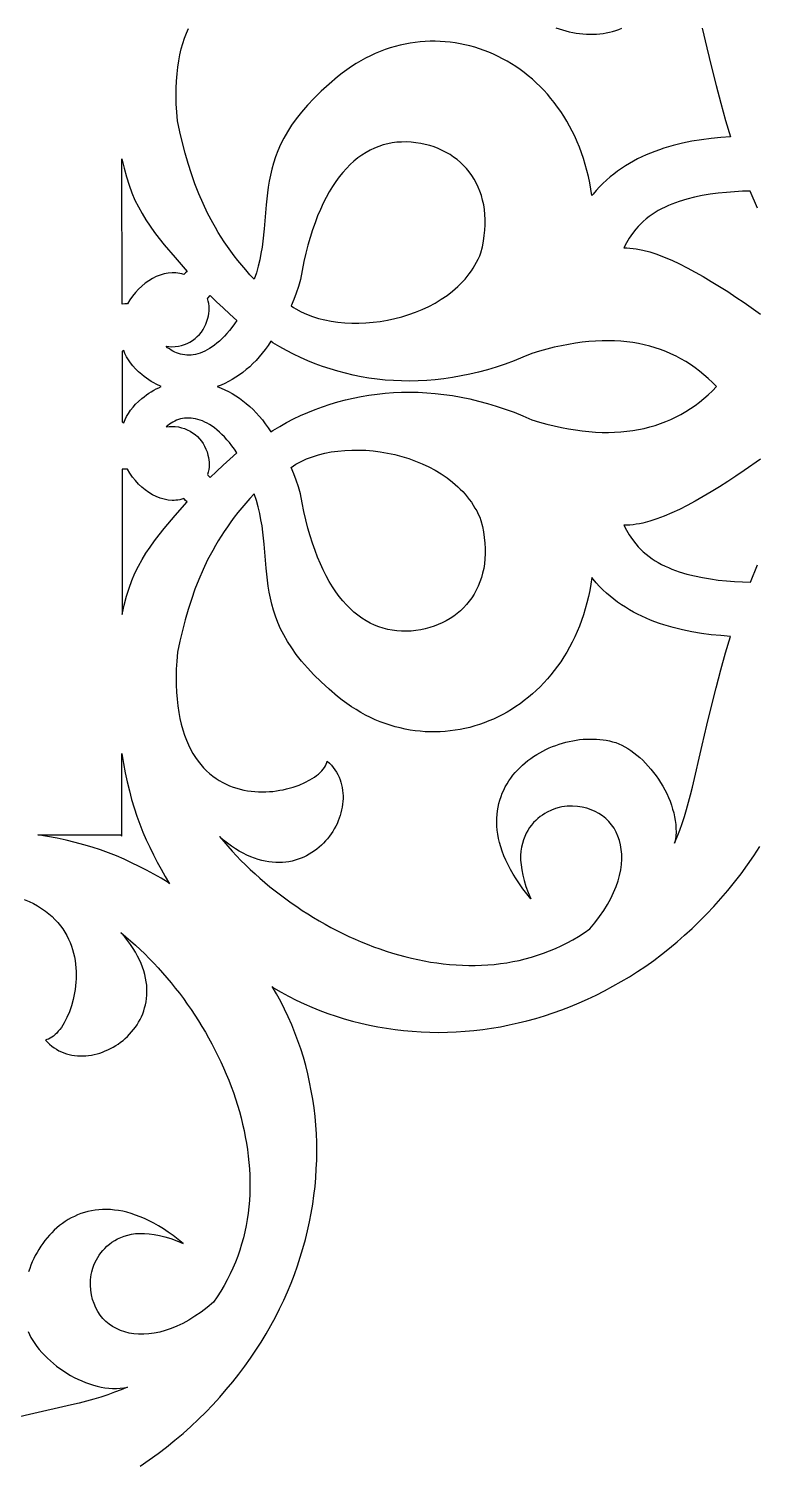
# Model space of a CAD drawing. Extents: x -212 to 212, y -212 to 212.
# Drawn here: x 38.6 to 117, y -116.6 to 38.6 of the extents above; entities that cross this region are included whole.
import ezdxf

# ---------------------------------------------------------------- set-up
doc = ezdxf.new("R2010")
doc.units = 0
doc.layers.add('PLAN_1', color=18, linetype='CONTINUOUS')

msp = doc.modelspace()

# ---------------------------------------------------------------- linework, layer by layer
at = {"layer": 'PLAN_1'}
for points in [[(111.2, 38.64), (111.7, 36.49), (112.2, 34.42), (112.71, 32.43), (113.21, 30.52), (113.73, 28.67), (114.27, 26.9), (113.22, 26.82), (112.18, 26.72), (111.14, 26.58), (110.11, 26.41), (109.09, 26.2), (108.08, 25.95), (107.09, 25.66), (106.6, 25.5), (106.12, 25.32), (105.64, 25.14), (105.17, 24.94), (104.71, 24.73), (104.25, 24.51), (103.8, 24.27), (103.36, 24.02), (102.93, 23.76), (102.5, 23.48), (102.09, 23.19), (101.68, 22.88), (101.28, 22.56), (100.89, 22.22), (100.51, 21.87), (100.15, 21.5), (99.79, 21.11), (99.44, 20.7), (99.31, 20.55), (99.21, 21.25), (99.08, 21.93), (98.94, 22.61), (98.78, 23.27), (98.6, 23.92), (98.41, 24.55), (98.19, 25.17), (97.97, 25.78), (97.72, 26.37), (97.46, 26.95), (97.19, 27.51), (96.9, 28.06), (96.6, 28.6), (96.28, 29.12), (95.95, 29.62), (95.61, 30.11), (95.26, 30.59), (94.89, 31.05), (94.51, 31.49), (94.12, 31.92), (93.72, 32.34), (93.31, 32.73), (92.89, 33.12), (92.45, 33.48), (92.01, 33.83), (91.56, 34.16), (91.11, 34.48), (90.64, 34.78), (90.17, 35.06), (89.68, 35.33), (89.2, 35.58), (88.7, 35.81), (88.2, 36.03), (87.7, 36.23), (87.18, 36.41), (86.67, 36.57), (86.15, 36.71), (85.62, 36.84), (85.09, 36.95), (84.56, 37.04), (84.03, 37.11), (83.49, 37.16), (82.95, 37.2), (82.41, 37.21), (81.87, 37.21), (81.33, 37.19), (80.79, 37.15), (80.24, 37.09), (79.7, 37.01), (79.16, 36.91), (78.62, 36.79), (78.08, 36.65), (77.54, 36.49), (77.01, 36.31), (76.48, 36.11), (75.95, 35.89), (75.42, 35.65), (74.9, 35.39), (74.39, 35.11), (73.88, 34.81), (73.37, 34.48), (72.87, 34.14), (72.38, 33.77), (71.89, 33.38), (70.96, 32.59), (70.1, 31.81), (69.33, 31.05), (68.63, 30.3), (68, 29.57), (67.43, 28.85), (66.92, 28.14), (66.48, 27.44), (66.08, 26.75), (65.74, 26.06), (65.44, 25.39), (65.18, 24.72), (64.96, 24.06), (64.78, 23.41), (64.63, 22.76), (64.5, 22.11), (64.4, 21.47), (64.31, 20.83), (64.18, 19.54), (63.97, 16.96), (63.83, 15.64), (63.73, 14.97), (63.62, 14.3), (63.48, 13.61), (63.32, 12.92), (63.12, 12.22), (62.89, 11.51), (62.42, 12.01), (61.98, 12.52), (61.55, 13.03), (61.13, 13.53), (60.74, 14.04), (60.36, 14.55), (60, 15.05), (59.65, 15.56), (59.32, 16.07), (59, 16.58), (58.7, 17.09), (58.41, 17.61), (57.86, 18.64), (57.37, 19.69), (56.91, 20.74), (56.5, 21.81), (56.12, 22.9), (55.77, 24), (55.45, 25.12), (55.15, 26.26), (54.86, 27.43), (54.6, 28.62), (54.53, 29.55), (54.48, 30.45), (54.47, 31.31), (54.48, 32.13), (54.51, 32.92), (54.57, 33.68), (54.65, 34.4), (54.75, 35.1), (54.88, 35.76), (55.02, 36.38), (55.19, 36.98), (55.37, 37.55), (55.57, 38.09), (55.79, 38.6)], [(95.42, 38.66), (95.78, 38.54), (96.14, 38.43), (96.51, 38.32), (96.88, 38.24), (97.25, 38.16), (97.62, 38.1), (97.99, 38.05), (98.35, 38.01), (98.72, 37.98), (99.09, 37.97), (99.45, 37.97), (99.81, 37.99), (100.17, 38.02), (100.52, 38.06), (100.87, 38.11), (101.21, 38.18), (101.55, 38.27), (101.88, 38.37), (102.21, 38.49), (102.54, 38.64)], [(117.19, 19.18), (116.4, 21.03), (115.55, 21.01), (114.69, 20.96), (113.82, 20.9), (112.95, 20.81), (112.08, 20.7), (111.22, 20.55), (110.38, 20.38), (109.55, 20.17), (108.74, 19.92), (108.34, 19.78), (107.95, 19.64), (107.57, 19.48), (107.2, 19.31), (106.83, 19.12), (106.48, 18.93), (106.13, 18.72), (105.8, 18.51), (105.48, 18.28), (105.16, 18.03), (104.86, 17.77), (104.58, 17.5), (104.3, 17.22), (104.04, 16.92), (103.68, 16.45), (103.35, 15.95), (103.04, 15.44), (102.75, 14.91), (103.08, 14.9), (103.41, 14.88), (103.75, 14.85), (104.1, 14.8), (104.45, 14.74), (104.82, 14.66), (105.56, 14.46), (106.33, 14.21), (107.12, 13.91), (107.93, 13.57), (108.75, 13.19), (109.6, 12.76), (110.45, 12.3), (111.32, 11.81), (112.19, 11.29), (113.07, 10.75), (113.96, 10.18), (114.84, 9.6), (115.73, 8.99), (117.49, 7.76)], [(117.49, -7.9), (115.73, -9.14), (114.85, -9.74), (113.96, -10.32), (113.07, -10.89), (112.19, -11.44), (111.32, -11.95), (110.45, -12.45), (109.6, -12.9), (108.76, -13.33), (107.93, -13.71), (107.12, -14.05), (106.33, -14.35), (105.56, -14.6), (104.82, -14.8), (104.46, -14.88), (104.1, -14.94), (103.75, -14.99), (103.41, -15.02), (103.08, -15.04), (102.75, -15.05), (103.04, -15.58), (103.35, -16.09), (103.68, -16.59), (104.04, -17.06), (104.3, -17.36), (104.58, -17.65), (104.86, -17.92), (105.16, -18.17), (105.48, -18.42), (105.8, -18.65), (106.13, -18.87), (106.48, -19.07), (106.83, -19.27), (107.2, -19.45), (107.57, -19.62), (107.95, -19.78), (108.34, -19.93), (108.74, -20.07), (109.55, -20.31), (110.38, -20.52), (111.23, -20.7), (112.09, -20.84), (112.95, -20.96), (113.82, -21.04), (114.69, -21.11), (115.55, -21.15), (116.41, -21.17), (117.19, -19.32)], [(50.59, -116.64), (51.57, -115.96), (52.52, -115.27), (53.44, -114.56), (54.34, -113.83), (55.21, -113.09), (56.05, -112.33), (56.87, -111.57), (57.66, -110.78), (58.43, -109.99), (59.17, -109.18), (59.88, -108.36), (60.57, -107.53), (61.24, -106.69), (61.88, -105.84), (62.49, -104.98), (63.08, -104.11), (63.64, -103.23), (64.17, -102.34), (64.68, -101.44), (65.17, -100.54), (65.63, -99.63), (66.07, -98.71), (66.47, -97.79), (66.86, -96.86), (67.22, -95.93), (67.55, -94.99), (67.86, -94.05), (68.15, -93.11), (68.41, -92.16), (68.64, -91.21), (68.85, -90.26), (69.04, -89.31), (69.2, -88.35), (69.33, -87.4), (69.45, -86.44), (69.53, -85.49), (69.59, -84.54), (69.63, -83.58), (69.64, -82.64), (69.63, -81.69), (69.6, -80.74), (69.54, -79.8), (69.45, -78.87), (69.34, -77.94), (69.21, -77.01), (69.05, -76.09), (68.87, -75.17), (68.67, -74.26), (68.44, -73.36), (68.19, -72.47), (67.91, -71.58), (67.61, -70.7), (67.28, -69.83), (66.93, -68.97), (66.56, -68.12), (66.17, -67.29), (65.75, -66.46), (65.3, -65.64), (64.84, -64.84), (64.98, -64.98), (65.78, -65.44), (66.6, -65.89), (67.43, -66.31), (68.27, -66.7), (69.12, -67.07), (69.97, -67.42), (70.84, -67.75), (71.72, -68.05), (72.61, -68.33), (73.5, -68.58), (74.4, -68.81), (75.31, -69.01), (76.23, -69.19), (77.15, -69.35), (78.08, -69.48), (79.01, -69.59), (79.94, -69.68), (80.89, -69.74), (81.83, -69.77), (82.78, -69.79), (83.73, -69.77), (84.68, -69.73), (85.63, -69.67), (86.58, -69.59), (87.54, -69.48), (88.49, -69.34), (89.45, -69.18), (90.4, -68.99), (91.35, -68.78), (92.3, -68.55), (93.25, -68.29), (94.19, -68), (95.13, -67.69), (96.07, -67.36), (97, -67), (97.93, -66.62), (98.85, -66.21), (99.77, -65.77), (100.68, -65.31), (101.58, -64.82), (102.48, -64.31), (103.37, -63.78), (104.25, -63.22), (105.12, -62.63), (105.98, -62.02), (106.83, -61.38), (107.67, -60.71), (108.5, -60.02), (109.32, -59.31), (110.13, -58.57), (110.92, -57.8), (111.71, -57.01), (112.48, -56.19), (113.23, -55.35), (113.97, -54.48), (114.7, -53.58), (115.41, -52.66), (116.1, -51.71), (116.78, -50.74), (117.44, -49.73)], [(38.09, -55.43), (38.6, -55.65), (39.08, -55.89), (39.53, -56.14), (39.96, -56.41), (40.36, -56.69), (40.73, -56.98), (41.08, -57.29), (41.4, -57.61), (41.7, -57.94), (41.98, -58.28), (42.23, -58.63), (42.46, -58.98), (42.67, -59.35), (42.85, -59.72), (43.02, -60.09), (43.17, -60.47), (43.29, -60.86), (43.4, -61.25), (43.49, -61.64), (43.56, -62.03), (43.62, -62.43), (43.66, -62.82), (43.68, -63.22), (43.69, -63.61), (43.68, -64), (43.66, -64.39), (43.63, -64.77), (43.58, -65.15), (43.52, -65.52), (43.45, -65.88), (43.37, -66.24), (43.18, -66.93), (42.95, -67.59), (42.69, -68.19), (42.4, -68.75), (42.24, -69.01), (42.09, -69.25), (41.92, -69.47), (41.76, -69.68), (41.59, -69.87), (41.41, -70.04), (41.24, -70.19), (41.06, -70.32), (40.89, -70.43), (40.71, -70.51), (40.53, -70.58), (40.36, -70.62), (40.58, -70.86), (40.81, -71.07), (41.05, -71.27), (41.3, -71.46), (41.56, -71.62), (41.82, -71.77), (42.09, -71.9), (42.37, -72.01), (42.65, -72.1), (42.94, -72.18), (43.23, -72.24), (43.52, -72.29), (43.82, -72.32), (44.12, -72.33), (44.42, -72.33), (44.73, -72.32), (45.03, -72.28), (45.33, -72.24), (45.64, -72.18), (45.94, -72.11), (46.24, -72.02), (46.53, -71.92), (46.83, -71.8), (47.11, -71.68), (47.4, -71.54), (47.68, -71.39), (47.95, -71.22), (48.22, -71.05), (48.48, -70.86), (48.74, -70.66), (48.98, -70.45), (49.22, -70.23), (49.45, -70), (49.66, -69.75), (49.87, -69.5), (50.07, -69.24), (50.25, -68.97), (50.42, -68.69), (50.58, -68.4), (50.73, -68.1), (50.86, -67.8), (50.97, -67.48), (51.07, -67.16), (51.16, -66.83), (51.23, -66.49), (51.28, -66.15), (51.31, -65.79), (51.32, -65.44), (51.32, -65.07), (51.29, -64.7), (51.25, -64.32), (51.18, -63.94), (51.09, -63.56), (50.98, -63.16), (50.85, -62.77), (50.69, -62.36), (50.51, -61.96), (50.31, -61.55), (50.08, -61.14), (49.82, -60.72), (49.54, -60.3), (49.23, -59.88), (48.89, -59.45), (48.52, -59.02), (49.05, -59.46), (49.56, -59.9), (50.08, -60.36), (50.58, -60.83), (51.08, -61.32), (51.57, -61.81), (52.06, -62.32), (52.54, -62.84), (53.01, -63.36), (53.48, -63.9), (53.93, -64.45), (54.38, -65.01), (54.82, -65.57), (55.25, -66.15), (55.67, -66.73), (56.08, -67.32), (56.48, -67.92), (56.87, -68.53), (57.25, -69.15), (57.62, -69.77), (57.97, -70.4), (58.32, -71.03), (58.66, -71.67), (58.98, -72.32), (59.29, -72.97), (59.59, -73.63), (59.87, -74.29), (60.14, -74.95), (60.4, -75.62), (60.64, -76.29), (60.87, -76.97), (61.09, -77.65), (61.29, -78.33), (61.47, -79.01), (61.64, -79.7), (61.8, -80.39), (61.93, -81.07), (62.06, -81.76), (62.16, -82.45), (62.25, -83.14), (62.32, -83.83), (62.37, -84.52), (62.41, -85.21), (62.43, -85.9), (62.43, -86.59), (62.41, -87.27), (62.37, -87.96), (62.31, -88.64), (62.23, -89.31), (62.13, -89.99), (62.01, -90.66), (61.87, -91.33), (61.72, -91.99), (61.53, -92.65), (61.33, -93.31), (61.11, -93.96), (60.86, -94.6), (60.59, -95.24), (60.3, -95.87), (59.99, -96.5), (59.65, -97.12), (59.29, -97.73), (58.9, -98.34), (58.49, -98.93), (57.82, -99.49), (57.16, -100), (56.5, -100.45), (55.84, -100.86), (55.19, -101.21), (54.55, -101.52), (53.92, -101.78), (53.3, -101.99), (52.7, -102.15), (52.1, -102.27), (51.53, -102.35), (50.97, -102.39), (50.42, -102.38), (49.9, -102.34), (49.4, -102.26), (48.92, -102.13), (48.46, -101.98), (48.02, -101.78), (47.62, -101.55), (47.24, -101.29), (46.89, -101), (46.56, -100.67), (46.27, -100.32), (46.02, -99.93), (45.79, -99.52), (45.61, -99.08), (45.45, -98.62), (45.34, -98.13), (45.27, -97.61), (45.23, -97.08), (45.24, -96.52), (45.3, -95.94), (45.36, -95.63), (45.47, -95.25), (45.64, -94.81), (45.88, -94.34), (46.02, -94.09), (46.18, -93.85), (46.36, -93.6), (46.56, -93.36), (46.78, -93.12), (47.01, -92.89), (47.27, -92.67), (47.54, -92.46), (47.84, -92.27), (48.16, -92.09), (48.5, -91.93), (48.87, -91.79), (49.25, -91.67), (49.66, -91.58), (50.1, -91.52), (50.56, -91.49), (51.05, -91.49), (51.56, -91.53), (52.1, -91.6), (52.67, -91.71), (53.26, -91.86), (53.88, -92.06), (54.54, -92.3), (55.22, -92.59), (54.68, -92.15), (54.14, -91.74), (53.61, -91.36), (53.09, -91.01), (52.58, -90.69), (52.07, -90.4), (51.57, -90.14), (51.07, -89.9), (50.58, -89.69), (50.1, -89.51), (49.63, -89.35), (49.16, -89.22), (48.71, -89.11), (48.26, -89.03), (47.81, -88.97), (47.38, -88.93), (46.95, -88.91), (46.53, -88.92), (46.12, -88.94), (45.72, -88.99), (45.33, -89.06), (44.94, -89.14), (44.57, -89.24), (44.2, -89.36), (43.84, -89.5), (43.5, -89.66), (43.16, -89.83), (42.83, -90.01), (42.51, -90.21), (42.2, -90.43), (41.9, -90.66), (41.61, -90.9), (41.33, -91.15), (41.06, -91.42), (40.8, -91.69), (40.55, -91.98), (40.31, -92.28), (40.08, -92.58), (39.87, -92.89), (39.66, -93.22), (39.47, -93.55), (39.28, -93.88), (39.11, -94.22), (38.95, -94.57), (38.8, -94.92), (38.67, -95.28), (38.54, -95.64)], [(38.49, -102.07), (38.64, -102.4), (38.81, -102.73), (39.01, -103.06), (39.22, -103.39), (39.46, -103.71), (39.71, -104.03), (39.98, -104.35), (40.27, -104.66), (40.58, -104.96), (40.9, -105.26), (41.24, -105.54), (41.58, -105.82), (41.94, -106.09), (42.31, -106.35), (42.69, -106.59), (43.08, -106.82), (43.48, -107.04), (43.88, -107.24), (44.29, -107.43), (44.7, -107.6), (45.12, -107.75), (45.54, -107.88), (45.95, -108), (46.37, -108.09), (46.79, -108.16), (47.21, -108.22), (47.62, -108.24), (48.03, -108.25), (48.44, -108.22), (48.84, -108.18), (49.23, -108.1), (48.54, -108.38), (47.83, -108.65), (47.1, -108.91), (46.35, -109.16), (45.59, -109.39), (44.81, -109.61), (44.01, -109.82), (43.19, -110.01), (38.64, -111.06), (36.5, -111.56)]]:
    msp.add_lwpolyline(points, dxfattribs=at)
for points in [[(66.87, 8.65), (67.13, 8.48), (67.39, 8.31), (67.95, 8), (68.54, 7.73), (69.17, 7.49), (69.82, 7.29), (70.5, 7.12), (71.2, 6.98), (71.92, 6.88), (72.66, 6.81), (73.41, 6.78), (74.17, 6.78), (74.94, 6.81), (75.72, 6.87), (76.49, 6.97), (77.27, 7.1), (78.04, 7.27), (78.8, 7.47), (79.55, 7.7), (80.29, 7.96), (81.02, 8.26), (81.72, 8.59), (82.4, 8.95), (83.06, 9.35), (83.69, 9.78), (84.29, 10.24), (84.85, 10.73), (85.12, 10.99), (85.38, 11.26), (85.63, 11.54), (85.86, 11.82), (86.09, 12.11), (86.31, 12.41), (86.51, 12.72), (86.7, 13.04), (86.88, 13.36), (87.05, 13.69), (87.21, 14.03), (87.35, 14.38), (87.5, 15.01), (87.62, 15.63), (87.71, 16.23), (87.77, 16.82), (87.8, 17.4), (87.8, 17.96), (87.78, 18.51), (87.72, 19.04), (87.64, 19.56), (87.53, 20.06), (87.39, 20.55), (87.23, 21.02), (87.05, 21.47), (86.84, 21.91), (86.61, 22.32), (86.36, 22.72), (86.08, 23.1), (85.78, 23.46), (85.47, 23.81), (85.13, 24.13), (84.78, 24.43), (84.4, 24.71), (84.01, 24.97), (83.61, 25.21), (83.18, 25.43), (82.74, 25.63), (82.29, 25.8), (81.82, 25.95), (81.34, 26.07), (80.85, 26.18), (80.34, 26.26), (79.82, 26.31), (79.3, 26.34), (78.79, 26.33), (78.28, 26.3), (77.78, 26.24), (77.29, 26.14), (76.81, 26.02), (76.33, 25.86), (75.86, 25.68), (75.4, 25.46), (74.95, 25.21), (74.51, 24.93), (74.08, 24.62), (73.65, 24.28), (73.24, 23.9), (72.84, 23.49), (72.45, 23.05), (72.07, 22.58), (71.7, 22.08), (71.34, 21.54), (70.99, 20.97), (70.66, 20.36), (70.34, 19.73), (70.03, 19.06), (69.73, 18.35), (69.45, 17.62), (69.18, 16.85), (68.93, 16.04), (68.69, 15.2), (68.46, 14.33), (68.25, 13.42), (68.06, 12.48), (67.88, 11.5), (67.65, 10.74), (67.41, 10.03), (67.16, 9.34)], [(55.67, 12.36), (55.49, 12.22), (55.32, 12.05), (55.29, 12.02), (55.08, 12.09), (54.87, 12.14), (54.66, 12.18), (54.45, 12.2), (54.24, 12.21), (54.03, 12.21), (53.6, 12.18), (53.17, 12.1), (52.75, 11.97), (52.33, 11.81), (51.92, 11.6), (51.52, 11.36), (51.13, 11.09), (50.76, 10.78), (50.41, 10.44), (50.08, 10.08), (49.77, 9.69), (49.48, 9.28), (49.23, 8.85), (48.94, 8.86), (48.63, 8.83), (48.62, 24.53), (48.85, 23.51), (49.11, 22.57), (49.39, 21.69), (49.7, 20.85), (50.03, 20.07), (50.4, 19.32), (50.79, 18.61), (51.21, 17.92), (51.66, 17.24), (52.14, 16.58), (52.65, 15.92), (53.19, 15.25), (54.37, 13.86)], [(57.84, 9.43), (57.89, 9.48), (58.14, 9.75), (58.82, 9.08), (59.53, 8.42), (60.26, 7.75), (61.02, 7.07), (60.75, 6.69), (60.48, 6.32), (60.21, 5.98), (59.94, 5.66), (59.67, 5.37), (59.4, 5.09), (59.13, 4.84), (58.87, 4.61), (58.6, 4.4), (58.34, 4.21), (58.08, 4.04), (57.82, 3.89), (57.56, 3.75), (57.31, 3.64), (57.05, 3.54), (56.81, 3.47), (56.56, 3.41), (56.32, 3.36), (56.08, 3.33), (55.84, 3.32), (55.61, 3.33), (55.39, 3.35), (55.16, 3.38), (54.94, 3.43), (54.73, 3.49), (54.52, 3.57), (54.32, 3.66), (54.12, 3.76), (53.92, 3.87), (53.74, 4), (53.55, 4.13), (53.38, 4.28), (53.69, 4.24), (54.02, 4.23), (54.37, 4.24), (54.71, 4.29), (55.04, 4.36), (55.36, 4.46), (55.67, 4.59), (55.96, 4.74), (56.24, 4.91), (56.51, 5.11), (56.75, 5.33), (56.98, 5.56), (57.19, 5.82), (57.38, 6.09), (57.54, 6.38), (57.68, 6.68), (57.79, 6.99), (57.88, 7.32), (57.95, 7.57), (58, 7.83), (58.02, 8.09), (58.03, 8.36), (58.02, 8.62), (57.98, 8.89), (57.93, 9.16)], [(58.9, -0.07), (59.31, -0.23), (59.71, -0.41), (60.11, -0.61), (60.51, -0.83), (60.9, -1.07), (61.29, -1.33), (61.67, -1.61), (62.04, -1.9), (62.4, -2.22), (62.76, -2.55), (63.1, -2.91), (63.44, -3.28), (63.77, -3.67), (64.08, -4.08), (64.38, -4.51), (64.67, -4.96), (64.91, -4.81), (65.64, -4.37), (66.38, -3.96), (67.14, -3.57), (67.9, -3.21), (68.68, -2.86), (69.47, -2.54), (70.27, -2.25), (71.08, -1.98), (71.9, -1.73), (72.73, -1.51), (73.57, -1.31), (74.42, -1.14), (75.27, -1), (76.14, -0.88), (77.01, -0.79), (77.9, -0.72), (78.79, -0.68), (79.69, -0.67), (80.59, -0.69), (81.5, -0.74), (82.42, -0.81), (83.35, -0.92), (84.28, -1.05), (85.21, -1.22), (86.15, -1.41), (87.1, -1.64), (88.05, -1.9), (89, -2.18), (89.96, -2.5), (90.92, -2.85), (91.88, -3.24), (92.85, -3.66), (93.66, -3.9), (94.46, -4.12), (95.25, -4.31), (96.03, -4.48), (96.79, -4.63), (97.54, -4.75), (98.28, -4.85), (99, -4.93), (99.71, -4.98), (100.41, -5.01), (101.1, -5.02), (101.77, -5), (102.43, -4.97), (103.08, -4.9), (103.72, -4.82), (104.34, -4.71), (104.96, -4.59), (105.56, -4.43), (106.15, -4.26), (106.72, -4.07), (107.29, -3.85), (107.84, -3.61), (108.39, -3.35), (108.92, -3.07), (109.44, -2.77), (109.94, -2.45), (110.44, -2.1), (110.93, -1.74), (111.4, -1.35), (111.86, -0.95), (112.31, -0.52), (112.76, -0.07), (112.31, 0.37), (111.86, 0.8), (111.4, 1.21), (110.93, 1.59), (110.44, 1.96), (109.94, 2.3), (109.44, 2.63), (108.92, 2.93), (108.39, 3.21), (107.84, 3.47), (107.29, 3.71), (106.72, 3.92), (106.15, 4.12), (105.56, 4.29), (104.96, 4.44), (104.34, 4.57), (103.72, 4.68), (103.08, 4.76), (102.43, 4.82), (101.77, 4.86), (101.1, 4.88), (100.41, 4.87), (99.71, 4.84), (99, 4.79), (98.28, 4.71), (97.54, 4.61), (96.79, 4.49), (96.03, 4.34), (95.25, 4.17), (94.46, 3.97), (93.66, 3.76), (92.85, 3.51), (91.88, 3.1), (90.92, 2.71), (89.96, 2.36), (89, 2.04), (88.05, 1.75), (87.1, 1.5), (86.15, 1.27), (85.21, 1.08), (84.28, 0.91), (83.35, 0.78), (82.42, 0.67), (81.5, 0.6), (80.59, 0.55), (79.69, 0.53), (78.79, 0.54), (77.9, 0.58), (77.01, 0.64), (76.14, 0.73), (75.27, 0.85), (74.41, 1), (73.57, 1.17), (72.73, 1.36), (71.9, 1.59), (71.08, 1.83), (70.27, 2.11), (69.47, 2.4), (68.68, 2.72), (67.9, 3.06), (67.14, 3.43), (66.38, 3.82), (65.64, 4.23), (64.91, 4.66), (64.67, 4.82), (64.38, 4.37), (64.08, 3.94), (63.76, 3.53), (63.44, 3.14), (63.1, 2.76), (62.75, 2.41), (62.4, 2.07), (62.04, 1.76), (61.66, 1.46), (61.29, 1.19), (60.9, 0.93), (60.51, 0.69), (60.11, 0.47), (59.71, 0.27), (59.31, 0.09)], [(48.63, -0.07), (48.64, -0.07), (48.63, -3.89), (48.81, -3.97), (48.96, -3.63), (49.13, -3.29), (49.33, -2.96), (49.56, -2.63), (49.82, -2.3), (50.1, -1.98), (50.42, -1.67), (50.77, -1.36), (51.01, -1.16), (51.26, -0.97), (51.52, -0.79), (51.78, -0.62), (52.05, -0.47), (52.32, -0.32), (52.59, -0.19), (52.87, -0.07), (52.32, 0.18), (52.05, 0.32), (51.78, 0.48), (51.52, 0.65), (51.26, 0.83), (51.01, 1.02), (50.76, 1.22), (50.42, 1.53), (50.1, 1.84), (49.81, 2.16), (49.56, 2.48), (49.33, 2.81), (49.13, 3.15), (48.95, 3.49), (48.81, 3.83), (48.63, 3.75)], [(57.85, -9.57), (57.89, -9.62), (58.14, -9.89), (58.83, -9.23), (59.53, -8.56), (60.27, -7.89), (61.03, -7.22), (60.76, -6.83), (60.48, -6.47), (60.21, -6.12), (59.94, -5.81), (59.67, -5.51), (59.4, -5.24), (59.13, -4.98), (58.87, -4.75), (58.6, -4.54), (58.34, -4.35), (58.08, -4.18), (57.82, -4.03), (57.56, -3.9), (57.31, -3.78), (57.05, -3.69), (56.81, -3.61), (56.56, -3.55), (56.32, -3.5), (56.08, -3.48), (55.84, -3.47), (55.61, -3.47), (55.38, -3.49), (55.16, -3.52), (54.94, -3.57), (54.73, -3.63), (54.52, -3.71), (54.32, -3.8), (54.12, -3.9), (53.92, -4.01), (53.74, -4.14), (53.56, -4.27), (53.38, -4.42), (53.7, -4.39), (54.02, -4.37), (54.37, -4.39), (54.71, -4.43), (55.04, -4.51), (55.36, -4.61), (55.67, -4.73), (55.97, -4.88), (56.25, -5.06), (56.51, -5.25), (56.76, -5.47), (56.98, -5.71), (57.19, -5.96), (57.38, -6.23), (57.54, -6.52), (57.68, -6.82), (57.8, -7.13), (57.88, -7.46), (57.95, -7.71), (58, -7.97), (58.03, -8.23), (58.03, -8.5), (58.02, -8.77), (57.98, -9.04), (57.93, -9.31)], [(66.87, -8.8), (67.13, -8.62), (67.39, -8.46), (67.95, -8.15), (68.54, -7.88), (69.17, -7.64), (69.82, -7.44), (70.5, -7.27), (71.2, -7.13), (71.92, -7.03), (72.66, -6.96), (73.41, -6.92), (74.17, -6.92), (74.94, -6.95), (75.72, -7.02), (76.49, -7.12), (77.27, -7.25), (78.04, -7.41), (78.8, -7.61), (79.56, -7.84), (80.3, -8.11), (81.02, -8.4), (81.72, -8.73), (82.41, -9.1), (83.06, -9.49), (83.69, -9.92), (84.29, -10.38), (84.85, -10.88), (85.12, -11.14), (85.38, -11.4), (85.63, -11.68), (85.87, -11.96), (86.09, -12.26), (86.31, -12.56), (86.51, -12.86), (86.7, -13.18), (86.89, -13.5), (87.05, -13.84), (87.21, -14.18), (87.35, -14.53), (87.5, -15.16), (87.62, -15.77), (87.71, -16.38), (87.77, -16.97), (87.8, -17.54), (87.81, -18.11), (87.78, -18.65), (87.72, -19.19), (87.64, -19.71), (87.53, -20.21), (87.4, -20.69), (87.24, -21.16), (87.05, -21.61), (86.84, -22.05), (86.61, -22.47), (86.36, -22.87), (86.08, -23.25), (85.79, -23.61), (85.47, -23.95), (85.13, -24.27), (84.78, -24.57), (84.41, -24.86), (84.01, -25.12), (83.61, -25.36), (83.18, -25.57), (82.74, -25.77), (82.29, -25.94), (81.82, -26.09), (81.34, -26.22), (80.85, -26.32), (80.34, -26.4), (79.82, -26.46), (79.3, -26.48), (78.79, -26.48), (78.28, -26.45), (77.78, -26.38), (77.29, -26.29), (76.81, -26.16), (76.33, -26.01), (75.86, -25.82), (75.4, -25.6), (74.95, -25.35), (74.51, -25.07), (74.08, -24.76), (73.65, -24.42), (73.24, -24.04), (72.84, -23.64), (72.45, -23.2), (72.07, -22.72), (71.7, -22.22), (71.34, -21.68), (70.99, -21.11), (70.66, -20.51), (70.34, -19.87), (70.03, -19.2), (69.73, -18.5), (69.45, -17.76), (69.18, -16.99), (68.93, -16.19), (68.69, -15.35), (68.46, -14.47), (68.25, -13.57), (68.05, -12.63), (67.87, -11.65), (67.65, -10.89), (67.41, -10.18), (67.16, -9.49)], [(55.67, -12.51), (55.49, -12.36), (55.32, -12.19), (55.29, -12.17), (55.08, -12.23), (54.87, -12.28), (54.66, -12.32), (54.45, -12.34), (54.24, -12.36), (54.03, -12.36), (53.6, -12.32), (53.17, -12.24), (52.75, -12.11), (52.33, -11.95), (51.92, -11.74), (51.52, -11.5), (51.13, -11.23), (50.76, -10.92), (50.41, -10.59), (50.08, -10.22), (49.77, -9.84), (49.49, -9.42), (49.23, -8.99), (48.94, -9), (48.63, -8.97), (48.63, -24.67), (48.85, -23.66), (49.11, -22.71), (49.39, -21.83), (49.7, -21), (50.03, -20.21), (50.4, -19.47), (50.79, -18.75), (51.21, -18.06), (51.66, -17.39), (52.14, -16.72), (52.65, -16.06), (53.19, -15.39), (54.37, -14)], [(114.27, -27.04), (113.22, -26.96), (112.18, -26.86), (111.14, -26.72), (110.11, -26.55), (109.09, -26.34), (108.08, -26.09), (107.09, -25.8), (106.6, -25.64), (106.12, -25.47), (105.65, -25.28), (105.18, -25.08), (104.71, -24.87), (104.25, -24.65), (103.8, -24.42), (103.36, -24.17), (102.93, -23.9), (102.5, -23.63), (102.09, -23.33), (101.68, -23.03), (101.28, -22.7), (100.89, -22.36), (100.51, -22.01), (100.14, -21.64), (99.79, -21.25), (99.44, -20.85), (99.31, -20.69), (99.21, -21.39), (99.08, -22.08), (98.94, -22.75), (98.78, -23.41), (98.6, -24.06), (98.41, -24.7), (98.2, -25.32), (97.97, -25.92), (97.72, -26.51), (97.47, -27.09), (97.19, -27.66), (96.9, -28.21), (96.6, -28.74), (96.28, -29.26), (95.96, -29.77), (95.61, -30.26), (95.26, -30.73), (94.89, -31.19), (94.51, -31.64), (94.12, -32.07), (93.72, -32.48), (93.31, -32.88), (92.89, -33.26), (92.46, -33.62), (92.02, -33.97), (91.57, -34.31), (91.11, -34.62), (90.64, -34.92), (90.17, -35.21), (89.69, -35.47), (89.2, -35.72), (88.7, -35.96), (88.2, -36.17), (87.7, -36.37), (87.19, -36.55), (86.67, -36.71), (86.15, -36.86), (85.62, -36.98), (85.1, -37.09), (84.56, -37.18), (84.03, -37.25), (83.49, -37.31), (82.95, -37.34), (82.41, -37.36), (81.87, -37.35), (81.33, -37.33), (80.79, -37.29), (80.24, -37.23), (79.7, -37.15), (79.16, -37.05), (78.62, -36.93), (78.08, -36.79), (77.55, -36.64), (77.01, -36.46), (76.48, -36.26), (75.95, -36.04), (75.43, -35.8), (74.91, -35.54), (74.39, -35.25), (73.88, -34.95), (73.37, -34.63), (72.87, -34.28), (72.38, -33.92), (71.89, -33.53), (70.96, -32.73), (70.11, -31.96), (69.33, -31.19), (68.63, -30.45), (68, -29.71), (67.43, -28.99), (66.93, -28.28), (66.48, -27.58), (66.08, -26.89), (65.74, -26.21), (65.44, -25.53), (65.18, -24.87), (64.97, -24.21), (64.78, -23.55), (64.63, -22.9), (64.5, -22.26), (64.4, -21.61), (64.31, -20.97), (64.18, -19.69), (63.97, -17.1), (63.83, -15.78), (63.74, -15.12), (63.62, -14.44), (63.48, -13.76), (63.32, -13.07), (63.12, -12.36), (62.89, -11.65), (62.42, -12.16), (61.98, -12.66), (61.55, -13.17), (61.14, -13.68), (60.74, -14.18), (60.36, -14.69), (60, -15.2), (59.65, -15.71), (59.32, -16.21), (59, -16.73), (58.7, -17.24), (58.41, -17.75), (57.86, -18.79), (57.37, -19.83), (56.91, -20.89), (56.5, -21.96), (56.12, -23.04), (55.77, -24.14), (55.45, -25.27), (55.15, -26.41), (54.87, -27.57), (54.6, -28.76), (54.53, -29.7), (54.48, -30.59), (54.47, -31.45), (54.48, -32.28), (54.51, -33.07), (54.57, -33.83), (54.65, -34.55), (54.75, -35.24), (54.88, -35.9), (55.02, -36.53), (55.19, -37.13), (55.37, -37.69), (55.58, -38.23), (55.8, -38.74), (56.03, -39.22), (56.28, -39.67), (56.55, -40.1), (56.83, -40.5), (57.13, -40.87), (57.43, -41.22), (57.75, -41.54), (58.08, -41.84), (58.42, -42.12), (58.77, -42.37), (59.12, -42.6), (59.49, -42.81), (59.86, -42.99), (60.23, -43.16), (60.62, -43.31), (61, -43.43), (61.39, -43.54), (61.78, -43.63), (62.18, -43.7), (62.57, -43.76), (62.96, -43.8), (63.36, -43.82), (63.75, -43.83), (64.14, -43.82), (64.53, -43.8), (64.91, -43.77), (65.29, -43.72), (65.66, -43.66), (66.03, -43.59), (66.38, -43.51), (67.08, -43.32), (67.73, -43.09), (68.34, -42.83), (68.89, -42.54), (69.15, -42.38), (69.39, -42.23), (69.61, -42.06), (69.82, -41.9), (70.01, -41.73), (70.18, -41.55), (70.33, -41.38), (70.46, -41.2), (70.57, -41.03), (70.65, -40.85), (70.72, -40.67), (70.76, -40.5), (71, -40.72), (71.22, -40.95), (71.42, -41.19), (71.6, -41.44), (71.76, -41.7), (71.91, -41.96), (72.04, -42.23), (72.15, -42.51), (72.24, -42.79), (72.32, -43.08), (72.38, -43.37), (72.43, -43.67), (72.46, -43.96), (72.47, -44.26), (72.47, -44.56), (72.46, -44.87), (72.43, -45.17), (72.38, -45.47), (72.32, -45.78), (72.25, -46.08), (72.16, -46.38), (72.06, -46.67), (71.94, -46.97), (71.82, -47.26), (71.68, -47.54), (71.53, -47.82), (71.36, -48.1), (71.19, -48.36), (71, -48.62), (70.8, -48.88), (70.59, -49.12), (70.37, -49.36), (70.14, -49.59), (69.9, -49.81), (69.64, -50.01), (69.38, -50.21), (69.11, -50.39), (68.83, -50.56), (68.54, -50.72), (68.24, -50.87), (67.94, -51), (67.62, -51.11), (67.3, -51.21), (66.97, -51.3), (66.63, -51.37), (66.29, -51.42), (65.94, -51.45), (65.58, -51.46), (65.21, -51.46), (64.84, -51.43), (64.47, -51.39), (64.08, -51.32), (63.7, -51.23), (63.3, -51.12), (62.91, -50.99), (62.51, -50.83), (62.1, -50.65), (61.69, -50.45), (61.28, -50.22), (60.86, -49.96), (60.44, -49.68), (60.02, -49.37), (59.59, -49.03), (59.16, -48.66), (59.6, -49.19), (60.04, -49.7), (60.5, -50.22), (60.98, -50.72), (61.46, -51.22), (61.95, -51.72), (62.46, -52.2), (62.98, -52.68), (63.5, -53.15), (64.04, -53.62), (64.59, -54.07), (65.15, -54.52), (65.71, -54.96), (66.29, -55.39), (66.87, -55.81), (67.47, -56.22), (68.07, -56.62), (68.67, -57.01), (69.29, -57.39), (69.91, -57.76), (70.54, -58.11), (71.17, -58.46), (71.81, -58.8), (72.46, -59.12), (73.11, -59.43), (73.77, -59.73), (74.43, -60.01), (75.09, -60.28), (75.76, -60.54), (76.43, -60.78), (77.11, -61.01), (77.79, -61.23), (78.47, -61.43), (79.15, -61.61), (79.84, -61.78), (80.53, -61.94), (81.21, -62.08), (81.9, -62.2), (82.59, -62.3), (83.28, -62.39), (83.97, -62.46), (84.66, -62.51), (85.35, -62.55), (86.04, -62.57), (86.73, -62.57), (87.41, -62.55), (88.1, -62.51), (88.78, -62.45), (89.46, -62.37), (90.13, -62.27), (90.8, -62.15), (91.47, -62.02), (92.13, -61.86), (92.79, -61.68), (93.45, -61.47), (94.1, -61.25), (94.74, -61), (95.38, -60.73), (96.01, -60.44), (96.64, -60.13), (97.26, -59.79), (97.87, -59.43), (98.48, -59.04), (99.08, -58.63), (99.63, -57.96), (100.14, -57.3), (100.6, -56.64), (101, -55.98), (101.35, -55.33), (101.66, -54.69), (101.92, -54.06), (102.13, -53.44), (102.29, -52.84), (102.42, -52.25), (102.49, -51.67), (102.53, -51.11), (102.53, -50.56), (102.48, -50.04), (102.4, -49.54), (102.28, -49.06), (102.12, -48.6), (101.92, -48.17), (101.7, -47.76), (101.43, -47.38), (101.14, -47.03), (100.81, -46.71), (100.46, -46.42), (100.08, -46.16), (99.66, -45.93), (99.22, -45.75), (98.76, -45.6), (98.27, -45.48), (97.76, -45.41), (97.22, -45.38), (96.66, -45.38), (96.08, -45.44), (95.77, -45.5), (95.39, -45.61), (94.95, -45.79), (94.48, -46.02), (94.23, -46.16), (93.99, -46.33), (93.74, -46.5), (93.5, -46.7), (93.26, -46.92), (93.03, -47.15), (92.81, -47.41), (92.6, -47.68), (92.41, -47.98), (92.23, -48.3), (92.07, -48.64), (91.93, -49.01), (91.82, -49.39), (91.73, -49.81), (91.66, -50.24), (91.63, -50.7), (91.63, -51.19), (91.67, -51.7), (91.74, -52.24), (91.85, -52.81), (92, -53.4), (92.2, -54.03), (92.44, -54.68), (92.73, -55.36), (92.29, -54.82), (91.88, -54.28), (91.5, -53.75), (91.15, -53.23), (90.83, -52.72), (90.54, -52.21), (90.28, -51.71), (90.04, -51.21), (89.83, -50.72), (89.65, -50.24), (89.49, -49.77), (89.36, -49.31), (89.25, -48.85), (89.17, -48.4), (89.11, -47.95), (89.07, -47.52), (89.05, -47.09), (89.06, -46.67), (89.08, -46.26), (89.13, -45.86), (89.2, -45.47), (89.28, -45.08), (89.38, -44.71), (89.51, -44.34), (89.64, -43.98), (89.8, -43.64), (89.97, -43.3), (90.16, -42.97), (90.36, -42.65), (90.57, -42.34), (90.8, -42.04), (91.04, -41.75), (91.29, -41.47), (91.56, -41.2), (91.83, -40.94), (92.12, -40.69), (92.42, -40.45), (92.72, -40.22), (93.03, -40.01), (93.36, -39.8), (93.69, -39.61), (94.02, -39.42), (94.36, -39.25), (94.71, -39.09), (95.06, -38.94), (95.42, -38.81), (95.78, -38.68), (96.15, -38.57), (96.51, -38.47), (96.88, -38.38), (97.25, -38.3), (97.62, -38.24), (97.99, -38.19), (98.36, -38.15), (98.73, -38.13), (99.09, -38.12), (99.46, -38.12), (99.82, -38.13), (100.17, -38.16), (100.53, -38.2), (100.87, -38.26), (101.22, -38.33), (101.55, -38.41), (101.88, -38.51), (102.21, -38.63), (102.54, -38.78), (102.87, -38.95), (103.2, -39.15), (103.53, -39.36), (103.85, -39.6), (104.17, -39.85), (104.49, -40.12), (104.8, -40.41), (105.1, -40.72), (105.4, -41.04), (105.68, -41.38), (105.96, -41.72), (106.23, -42.08), (106.49, -42.45), (106.73, -42.83), (106.96, -43.22), (107.18, -43.62), (107.38, -44.02), (107.57, -44.43), (107.74, -44.84), (107.89, -45.26), (108.02, -45.68), (108.14, -46.1), (108.23, -46.51), (108.31, -46.93), (108.36, -47.35), (108.38, -47.76), (108.39, -48.17), (108.37, -48.58), (108.32, -48.98), (108.24, -49.37), (108.52, -48.68), (108.79, -47.97), (109.05, -47.24), (109.3, -46.49), (109.53, -45.73), (109.75, -44.95), (109.96, -44.15), (110.15, -43.33), (111.2, -38.78), (111.7, -36.64), (112.2, -34.57), (112.71, -32.58), (113.22, -30.66), (113.73, -28.82)], [(53.76, -53.76), (53.62, -53.62), (52.84, -53.15), (52.05, -52.71), (51.26, -52.28), (50.47, -51.87), (49.66, -51.48), (48.85, -51.1), (48.02, -50.75), (47.17, -50.42), (46.31, -50.1), (45.42, -49.81), (44.51, -49.53), (43.58, -49.28), (42.62, -49.04), (41.63, -48.83), (40.61, -48.64), (39.56, -48.48), (48.47, -48.47), (48.61, -48.61), (48.62, -39.7), (48.78, -40.75), (48.97, -41.77), (49.18, -42.76), (49.42, -43.72), (49.67, -44.65), (49.95, -45.56), (50.24, -46.45), (50.56, -47.31), (50.89, -48.16), (51.25, -48.99), (51.62, -49.8), (52.01, -50.61), (52.42, -51.41), (52.85, -52.19), (53.29, -52.98)]]:
    msp.add_lwpolyline(points, close=True, dxfattribs=at)

doc.saveas('drawing.dxf')
